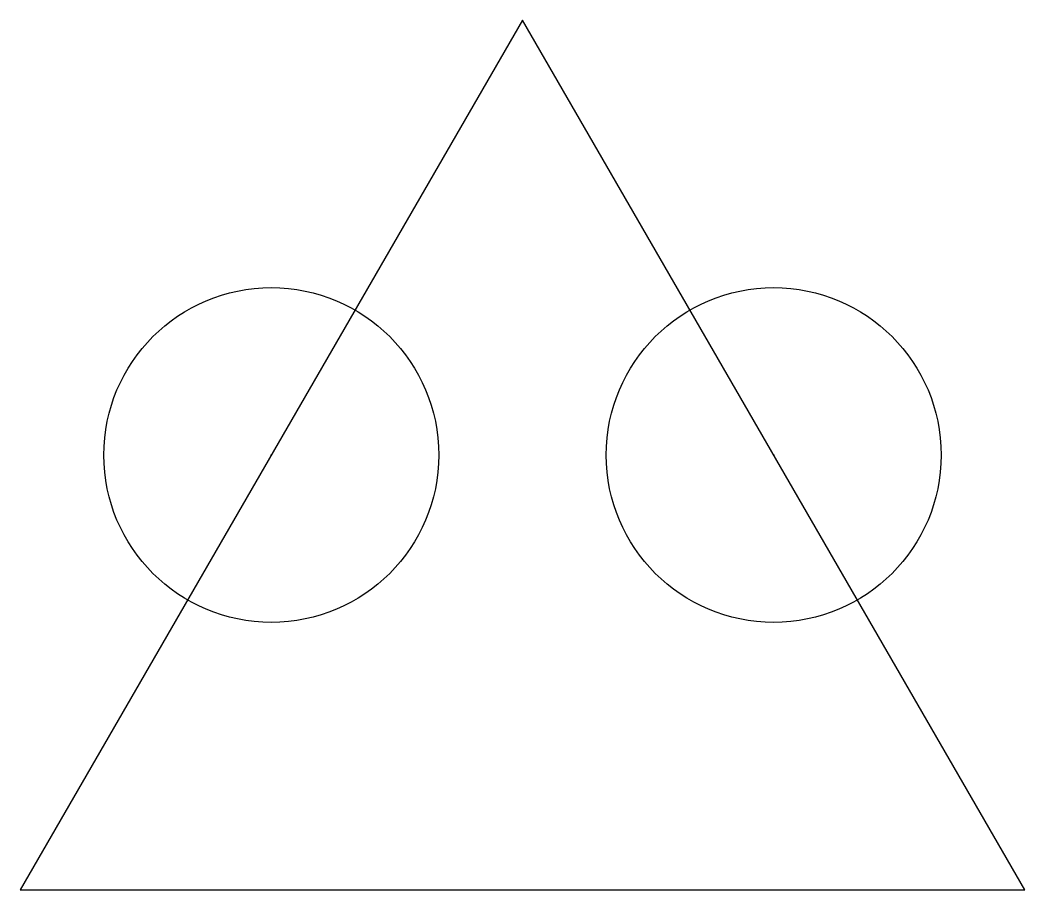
# Model space of a CAD drawing. Extents: x 86 to 89, y 143.7 to 146.3.
import ezdxf

# ---------------------------------------------------------------- set-up
doc = ezdxf.new("R2010")
doc.units = 0
doc.header["$LTSCALE"] = 10
doc.header["$MEASUREMENT"] = 0
doc.header["$PDMODE"] = 32
doc.header["$PDSIZE"] = 1
doc.layers.get('0').update_dxf_attribs({"linetype": 'CONTINUOUS'})
doc.layers.add('C', color=7, linetype='CONTINUOUS')

msp = doc.modelspace()

# ---------------------------------------------------------------- linework, layer by layer
for p, q in [((87.5, 146.299), (86, 143.701)), ((89, 143.701), (87.5, 146.299)), ((86, 143.701), (89, 143.701))]:
    msp.add_line(p, q)
at = {"layer": 'C', "color": 1}
msp.add_point((86.75, 145), dxfattribs=at)
at = {"layer": 'C', "color": 2}
msp.add_point((88.25, 145), dxfattribs=at)

doc.saveas('drawing.dxf')
